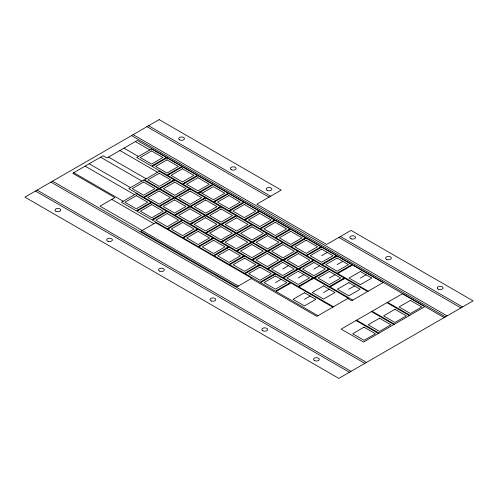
<?xml version="1.0" encoding="UTF-8"?>
<svg xmlns="http://www.w3.org/2000/svg" width="498" height="498" viewBox="0 0 498 498"><rect width="100%" height="100%" fill="white"/><g stroke="black" fill="none" stroke-linecap="round" stroke-linejoin="round"><path stroke-width="0.75" d="M202.02 193.212L213.399 186.638L224.785 193.212L213.399 199.785L199.673 191.855M282.777 268.97L288.466 265.683M321.633 255.698L327.329 252.411M275.45 282.596L281.146 279.31M298.24 277.896L303.929 274.61M313.902 269.088L319.598 265.801M337.096 264.625L342.792 261.338M329.365 278.015L335.061 274.728M304.446 299.335L310.136 296.049M323.569 292.519L329.259 289.232M360.39 278.071L366.086 274.79M348.793 289.232L354.489 285.945M148.597 125.726L270.663 196.2M340.451 236.494L462.524 306.967M146.966 126.666L269.032 197.14M338.827 237.434L460.893 307.907M133.134 134.653L447.061 315.894M131.503 135.593L445.43 316.834M444.141 317.581L137.336 140.448L106.977 157.978L103.111 155.743L72.752 173.273L114.876 197.594L100.017 206.166L238.361 286.039M135.369 141.581L149.823 149.929M164.67 158.501L165.286 158.856M180.133 167.428L180.743 167.782M195.596 176.36L196.206 176.709M211.059 185.287L211.669 185.636M226.522 194.214L227.132 194.562M241.984 203.14L242.594 203.489M257.441 212.067L258.057 212.416M272.904 220.994L273.514 221.342M288.367 229.92L288.977 230.269M303.83 238.847L304.44 239.196M319.293 247.774L319.903 248.122M334.756 256.7L335.366 257.049M350.212 265.627L350.822 265.976M123.983 148.155L138.438 156.503M153.291 165.075L153.901 165.429M168.747 174.001L169.357 174.356M184.21 182.928L184.82 183.283M215.136 200.781L215.746 201.136M230.599 209.708L231.209 210.063M246.062 218.641L246.672 218.989M261.518 227.567L262.129 227.916M276.981 236.494L277.591 236.843M292.444 245.421L293.054 245.769M307.907 254.347L308.517 254.696M323.37 263.274L323.98 263.623M338.833 272.201L339.443 272.549M368.221 291.168L337.706 273.551L352.559 264.98L383.074 282.596L351.638 300.748L347.772 298.514M387.55 302.33L409.929 315.246M367.611 291.523L344.828 278.37L329.975 286.941L352.765 300.095M386.94 302.678L409.319 315.601M119.906 150.508L157.555 172.246M172.401 180.824L173.011 181.172M187.864 189.75L188.474 190.099M203.327 198.677L203.937 199.026M218.79 207.604L219.4 207.952M234.253 216.53L234.863 216.879M249.716 225.457L250.326 225.806M265.173 234.384L265.783 234.732M280.635 243.31L281.246 243.659M296.098 252.237L296.708 252.586M311.561 261.164L312.171 261.512M327.024 270.09L327.634 270.439M342.487 279.017L343.097 279.366M108.52 157.082L146.169 178.819M161.022 187.391L161.632 187.746M176.479 196.318L177.089 196.673M191.942 205.244L192.552 205.599M207.405 214.177L208.015 214.526M222.867 223.104L223.478 223.453M238.33 232.031L238.94 232.379M253.787 240.957L254.403 241.306M269.25 249.884L269.86 250.233M284.713 258.811L285.323 259.159M300.176 267.737L300.786 268.086M315.639 276.664L316.249 277.013M331.102 285.591L331.712 285.939M372.087 311.256L394.466 324.173M371.477 311.611L393.856 324.528M100.577 157.206L141.886 181.054M156.739 189.632L157.349 189.981M172.202 198.559L172.812 198.907M187.665 207.485L188.275 207.834M203.122 216.412L203.732 216.761M218.585 225.339L219.195 225.687M234.048 234.265L234.658 234.614M249.51 243.192L250.121 243.541M264.973 252.119L265.583 252.467M280.436 261.045L281.046 261.4M295.893 269.972L296.503 270.327M311.356 278.899L311.966 279.254M89.192 163.78L130.501 187.628M145.354 196.206L145.964 196.554M160.817 205.132L161.427 205.481M176.28 214.059L176.89 214.408M191.736 222.986L192.353 223.334M207.199 231.912L207.809 232.261M222.662 240.839L223.272 241.188M238.125 249.766L238.735 250.114M253.588 258.692L254.198 259.041M269.051 267.619L269.661 267.968M284.507 276.546L285.124 276.894M299.97 285.472L300.58 285.821M333.436 306.793L298.85 286.823L313.703 278.251L348.289 298.215L316.853 316.367L251.341 278.544M356.63 320.183L379.009 333.106M332.826 307.148L290.913 282.951L276.066 291.523L317.973 315.72M356.02 320.538L378.399 333.455M85.114 166.133L134.566 194.681M149.412 203.252L150.023 203.607M164.875 212.179L165.485 212.534M180.338 221.112L180.948 221.461M195.801 230.039L196.411 230.387M211.264 238.965L211.874 239.314M226.721 247.892L227.337 248.241M242.184 256.819L242.794 257.167M257.647 265.745L258.257 266.094M273.109 274.672L273.719 275.021M288.572 283.599L289.182 283.947M73.729 172.706L123.18 201.254M138.027 209.826L138.643 210.181M153.49 218.753L154.1 219.108M168.953 227.679L169.563 228.034M184.416 236.606L185.026 236.961M199.879 245.533L200.489 245.888M215.341 254.459L215.951 254.814M230.798 263.392L231.408 263.741M246.261 272.319L246.871 272.667M261.724 281.246L262.334 281.594M277.187 290.172L277.797 290.521M111.776 199.381L153.888 223.695M52.57 181.166L366.497 362.407M50.939 182.106L364.866 363.347M37.107 190.093L351.034 371.334M35.476 191.033L349.403 372.274M159.173 119.62L24.9 197.14L338.827 378.38L473.1 300.86L351.034 230.387L326.62 244.481L256.825 204.186L281.239 190.093L159.173 119.62M151.554 148.927L136.701 157.505L151.554 166.077L166.407 157.505L151.554 148.927M151.554 150.931L140.168 157.505L151.554 164.079L162.939 157.505L151.554 150.931M167.017 157.854L152.164 166.432L167.017 175.003L181.87 166.432L167.017 157.854M167.017 159.858L155.631 166.432L167.017 173.005L178.402 166.432L167.017 159.858M143.623 180.058L128.77 188.63L143.623 197.202L158.47 188.63L143.623 180.058M159.285 171.244L144.432 179.822L159.285 188.393L174.138 179.822L159.285 171.244M143.623 182.056L132.238 188.63L143.623 195.204L155.003 188.63L143.623 182.056M159.285 173.248L147.9 179.822L159.285 186.395L170.671 179.822L159.285 173.248M182.48 166.78L167.627 175.358L182.48 183.93L197.333 175.358L182.48 166.78M136.296 193.678L121.444 202.256L136.296 210.828L151.149 202.256L136.296 193.678M182.48 168.785L171.094 175.358L182.48 181.932L193.865 175.358L182.48 168.785M136.296 195.683L124.911 202.256L136.296 208.83L147.682 202.256L136.296 195.683M159.08 188.985L144.233 197.557L159.08 206.128L173.933 197.557L159.08 188.985M174.748 180.17L159.895 188.748L174.748 197.32L189.601 188.748L174.748 180.17M159.08 190.983L147.701 197.557L159.08 204.13L170.465 197.557L159.08 190.983M174.748 182.175L163.363 188.748L174.748 195.322L186.134 188.748L174.748 182.175M197.943 175.707L183.09 184.285L197.943 192.857L212.789 184.285L197.943 175.707M151.759 202.605L136.906 211.183L151.759 219.755L166.612 211.183L151.759 202.605M197.943 177.711L186.557 184.285L197.943 190.859L209.328 184.285L197.943 177.711M151.759 204.61L140.374 211.183L151.759 217.757L163.145 211.183L151.759 204.61M174.543 197.911L159.69 206.483L174.543 215.055L189.396 206.483L174.543 197.911M190.211 189.097L175.358 197.675L190.211 206.247L205.064 197.675L190.211 189.097M174.543 199.91L163.157 206.483L174.543 213.057L185.928 206.483L174.543 199.91M190.211 191.101L178.826 197.675L190.211 204.248L201.597 197.675L190.211 191.101M213.399 184.634L198.553 193.212L213.399 201.783L228.252 193.212L213.399 184.634M167.222 211.532L152.369 220.11L167.222 228.682L182.069 220.11L167.222 211.532M167.222 213.536L155.837 220.11L167.222 226.683L178.608 220.11L167.222 213.536M155.625 222.693L140.772 231.265L237.004 286.823L251.851 278.251L155.625 222.693M190.006 206.838L175.153 215.41L190.006 223.982L204.859 215.41L190.006 206.838M205.674 198.023L190.821 206.602L205.674 215.173L220.521 206.602L205.674 198.023M190.006 208.836L178.62 215.41L190.006 221.984L201.391 215.41L190.006 208.836M205.674 200.028L194.288 206.602L205.674 213.175L217.053 206.602L205.674 200.028M228.862 193.56L214.016 202.138L228.862 210.71L243.715 202.138L228.862 193.56M182.679 220.458L167.832 229.036L182.679 237.608L197.532 229.036L182.679 220.458M228.862 195.565L217.477 202.138L228.862 208.712L240.248 202.138L228.862 195.565M182.679 222.463L171.3 229.036L182.679 235.61L194.064 229.036L182.679 222.463M205.469 215.765L190.616 224.337L205.469 232.908L220.321 224.337L205.469 215.765M221.131 206.95L206.284 215.528L221.131 224.1L235.984 215.528L221.131 206.95M205.469 217.763L194.083 224.337L205.469 230.91L216.854 224.337L205.469 217.763M221.131 208.955L209.751 215.528L221.131 222.102L232.516 215.528L221.131 208.955M244.325 202.487L229.472 211.065L244.325 219.637L259.178 211.065L244.325 202.487M198.142 229.385L183.295 237.963L198.142 246.535L212.995 237.963L198.142 229.385M244.325 204.491L232.94 211.065L244.325 217.638L255.711 211.065L244.325 204.491M198.142 231.389L186.756 237.963L198.142 244.537L209.527 237.963L198.142 231.389M220.931 224.691L206.079 233.263L220.931 241.835L235.778 233.263L220.931 224.691M236.594 215.877L221.741 224.455L236.594 233.027L251.446 224.455L236.594 215.877M220.931 226.69L209.546 233.263L220.931 239.837L232.317 233.263L220.931 226.69M236.594 217.881L225.208 224.455L236.594 231.028L247.979 224.455L236.594 217.881M259.788 211.413L244.935 219.992L259.788 228.563L274.641 219.992L259.788 211.413M213.605 238.312L198.752 246.89L213.605 255.462L228.458 246.89L213.605 238.312M259.788 213.418L248.402 219.992L259.788 226.565L271.173 219.992L259.788 213.418M213.605 240.316L202.219 246.89L213.605 253.463L224.99 246.89L213.605 240.316M236.394 233.618L221.542 242.19L236.394 250.768L251.241 242.19L236.394 233.618M252.056 224.81L237.204 233.381L252.056 241.953L266.909 233.381L252.056 224.81M236.394 235.616L225.009 242.19L236.394 248.763L247.774 242.19L236.394 235.616M252.056 226.808L240.671 233.381L252.056 239.955L263.442 233.381L252.056 226.808M275.251 220.34L260.398 228.918L275.251 237.49L290.104 228.918L275.251 220.34M229.068 247.238L214.215 255.816L229.068 264.388L243.92 255.816L229.068 247.238M275.251 222.345L263.865 228.918L275.251 235.492L286.636 228.918L275.251 222.345M229.068 249.243L217.682 255.816L229.068 262.39L240.453 255.816L229.068 249.243M251.851 242.545L237.004 251.117L251.851 259.695L266.704 251.117L251.851 242.545M267.519 233.736L252.667 242.308L267.519 250.88L282.372 242.308L267.519 233.736M251.851 244.543L240.466 251.117L251.851 257.69L263.237 251.117L251.851 244.543M267.519 235.735L256.134 242.308L267.519 248.882L278.905 242.308L267.519 235.735M290.714 229.273L275.861 237.845L290.714 246.417L305.56 237.845L290.714 229.273M244.53 256.165L229.678 264.743L244.53 273.315L259.383 264.743L244.53 256.165M290.714 231.271L279.328 237.845L290.714 244.418L302.099 237.845L290.714 231.271M244.53 258.169L233.145 264.743L244.53 271.317L255.916 264.743L244.53 258.169M267.314 251.471L252.461 260.043L267.314 268.621L282.167 260.043L267.314 251.471M282.982 242.663L268.129 251.235L282.982 259.807L297.829 251.235L282.982 242.663M267.314 253.47L255.928 260.043L267.314 266.617L278.699 260.043L267.314 253.47M282.982 244.661L271.597 251.235L282.982 257.808L294.368 251.235L282.982 244.661M306.17 238.2L291.324 246.771L306.17 255.343L321.023 246.771L306.17 238.2M259.993 265.092L245.141 273.67L259.993 282.242L274.84 273.67L259.993 265.092M306.17 240.198L294.791 246.771L306.17 253.345L317.556 246.771L306.17 240.198M259.993 267.096L248.608 273.67L259.993 280.243L271.379 273.67L259.993 267.096M282.777 260.398L267.924 268.97L282.777 277.548L297.63 268.97L282.777 260.398M298.445 251.59L283.592 260.161L298.445 268.733L313.292 260.161L298.445 251.59M282.777 262.396L271.391 268.97L282.777 275.543L294.162 268.97L282.777 262.396M298.445 253.588L287.06 260.161L298.445 266.735L309.824 260.161L298.445 253.588M321.633 247.126L306.78 255.698L321.633 264.27L336.486 255.698L321.633 247.126M275.45 274.024L260.603 282.596L275.45 291.168L290.303 282.596L275.45 274.024M321.633 249.125L310.248 255.698L321.633 262.272L333.019 255.698L321.633 249.125M275.45 276.023L264.071 282.596L275.45 289.17L286.836 282.596L275.45 276.023M298.24 269.325L283.387 277.896L298.24 286.475L313.093 277.896L298.24 269.325M313.902 260.516L299.055 269.088L313.902 277.66L328.755 269.088L313.902 260.516M298.24 271.323L286.854 277.896L298.24 284.47L309.625 277.896L298.24 271.323M313.902 262.514L302.516 269.088L313.902 275.662L325.287 269.088L313.902 262.514M337.096 256.053L322.243 264.625L337.096 273.197L351.949 264.625L337.096 256.053M337.096 258.051L325.711 264.625L337.096 271.198L348.482 264.625L337.096 258.051M329.365 269.443L314.512 278.015L329.365 286.587L344.218 278.015L329.365 269.443M329.365 271.441L317.979 278.015L329.365 284.588L340.75 278.015L329.365 271.441M304.446 292.762L293.061 299.335L304.446 305.909L315.832 299.335L304.446 292.762M323.569 285.945L312.184 292.519L323.569 299.093L334.955 292.519L323.569 285.945M360.39 271.503L349.005 278.071L360.39 284.644L371.776 278.071L360.39 271.503M348.793 282.659L337.407 289.232L348.793 295.806L360.179 289.232L348.793 282.659M402.403 293.752L341.167 329.11L363.546 342.033L424.782 306.675L402.403 293.752M364.05 327.174L352.671 333.747L364.05 340.321L375.436 333.747L364.05 327.174M379.513 318.247L368.128 324.82L379.513 331.394L390.899 324.82L379.513 318.247M394.976 309.32L383.591 315.894L394.976 322.467L406.362 315.894L394.976 309.32M410.439 300.394L399.054 306.967L410.439 313.541L421.825 306.967L410.439 300.394M55.826 211.233A2.876 1.662 0 0 0 60.638 210.492A2.876 1.662 0 0 0 57.114 208.457A2.876 1.662 0 0 0 55.826 211.233M108.097 241.331A2.876 1.662 0 0 0 112.411 239.893A2.876 1.662 0 0 0 108.097 238.455A2.876 1.662 0 0 0 108.097 241.331M159.379 271.018A2.876 1.662 0 0 0 164.191 270.277A2.876 1.662 0 0 0 160.667 268.241A2.876 1.662 0 0 0 159.379 271.018M211.457 301.01A2.876 1.662 0 0 0 215.771 299.566A2.876 1.662 0 0 0 211.457 298.128A2.876 1.662 0 0 0 211.457 301.01M262.739 330.697A2.876 1.662 0 0 0 267.551 329.95A2.876 1.662 0 0 0 264.027 327.914A2.876 1.662 0 0 0 262.739 330.697M314.412 360.527A2.876 1.662 0 0 0 319.224 359.786A2.876 1.662 0 0 0 315.701 357.751A2.876 1.662 0 0 0 314.412 360.527M179.517 139.82A2.876 1.662 0 0 0 184.335 139.073A2.876 1.662 0 0 0 180.805 137.043A2.876 1.662 0 0 0 179.517 139.82M231.197 169.656A2.876 1.662 0 0 0 236.008 168.909A2.876 1.662 0 0 0 232.485 166.874A2.876 1.662 0 0 0 231.197 169.656M267.594 190.591A2.876 1.662 0 0 0 271.914 189.153A2.876 1.662 0 0 0 267.594 187.715A2.876 1.662 0 0 0 267.594 190.591M351.221 238.872A2.876 1.662 0 0 0 355.535 237.434A2.876 1.662 0 0 0 351.221 235.996A2.876 1.662 0 0 0 351.221 238.872M386.429 259.277A2.876 1.662 0 0 0 391.247 258.537A2.876 1.662 0 0 0 387.724 256.501A2.876 1.662 0 0 0 386.429 259.277M438.109 289.114A2.876 1.662 0 0 0 442.921 288.373A2.876 1.662 0 0 0 439.398 286.338A2.876 1.662 0 0 0 438.109 289.114"/></g></svg>
